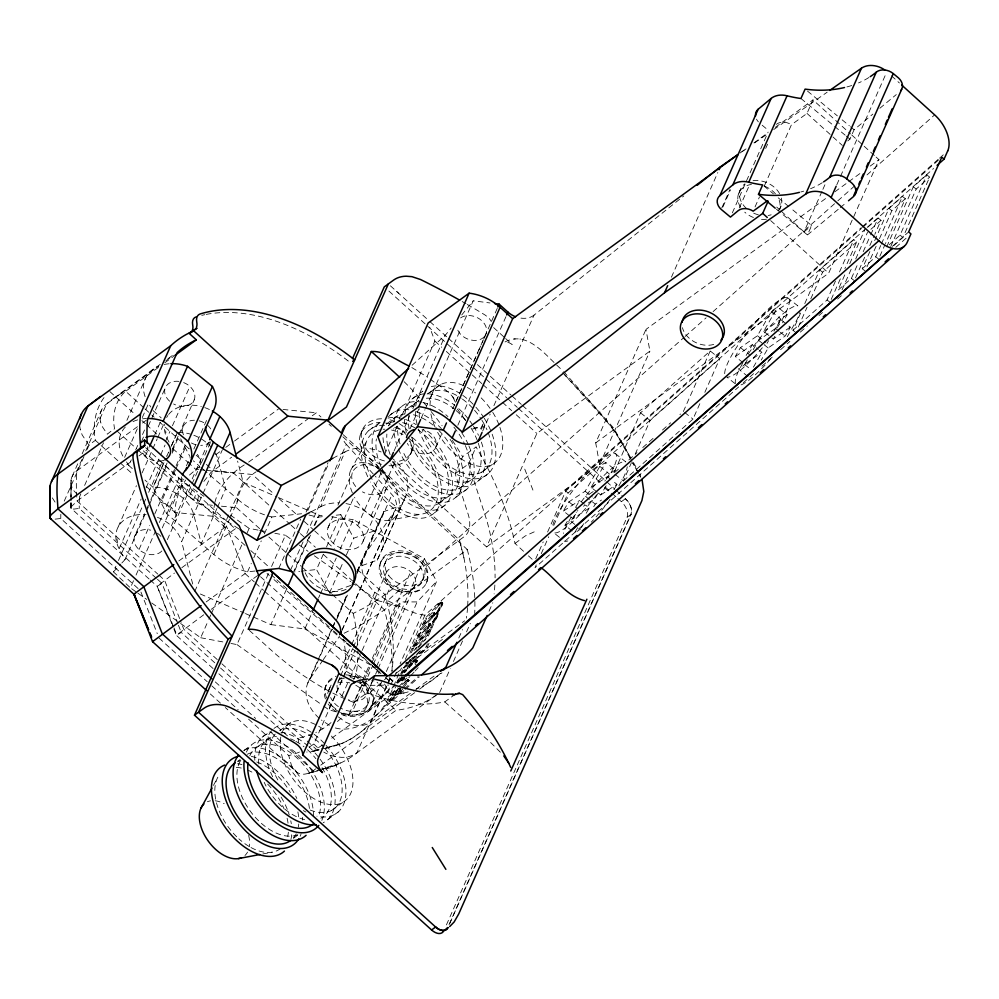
<?xml version="1.0" encoding="UTF-8"?>
<svg xmlns="http://www.w3.org/2000/svg" width="999" height="999" viewBox="0 0 999 999"><rect width="100%" height="100%" fill="white"/><g stroke="black" fill="none" stroke-linecap="round" stroke-linejoin="round"><path stroke-width="0.75" stroke-dasharray="5 3.75" d="M149.076 578.983L70.966 508.204L70.979 498.876M70.979 497.327L70.991 483.341M156.294 578.234L79.258 508.441L73.689 509.115L70.966 508.204L70.991 502.21M71.004 500.724L71.091 479.77L71.004 496.453M70.966 508.204L70.979 502.522M245.067 545.404L212.912 516.271L175.012 512.475C175.1 500.911 179.246 489.585 185.664 480.069M212.412 505.294L197.34 503.783L198.851 493.144M212.912 516.271L214.585 503.671M259.64 528.633L236.538 507.704C236.85 493.593 244.068 479.383 256.144 471.778M401.998 680.806L400.986 679.707L402.634 676.673L403.596 677.434L401.998 680.806L405.419 677.934M177.872 623.788L162.038 583.441L157.118 586.276L174.463 573.076M400.099 692.132L399.051 691.258L399.912 689.173L400.874 689.934L400 692.157L402.909 688.848M437.225 613.661L441.695 606.393L442.657 602.897L439.56 604.732L426.423 618.806L423.376 625.699L422.415 624.937L425.462 618.044L437.699 604.894C446.565 596.915 436.176 611.488 437.225 613.661C439.523 614.385 434.503 623.214 432.567 621.965C433.666 619.48 438.811 614.298 436.263 612.899M422.415 624.937L434.378 612.599L431.893 616.795L420.654 628.895L417.507 636.001L418.469 636.775L430.769 624.063L428.396 628.071L416.745 640.646L413.723 647.477L412.762 646.715L415.784 639.884L427.435 627.31L429.807 623.301L430.769 624.063M418.469 636.775L421.615 629.657L434.59 615.197L435.377 613.486L434.415 612.724M417.457 661.113L415.559 659.939L414.011 660.863L403.808 671.765L404.77 672.527L414.011 662.424L416.521 660.701L417.457 661.113L415.559 659.939M341.646 714.51A25.1 18.981 23.9 0 0 344.293 715.459C357.617 720.504 380.869 707.966 370.429 692.257A25.1 18.981 23.9 0 0 358.354 680.519M427.06 581.243L428.121 573.801L426.198 566.396A25.1 18.981 23.9 0 0 385.04 555.656A25.1 18.981 23.9 0 0 400.062 589.597C409.565 593.618 423.476 592.582 427.06 581.243L426.111 583.491M403.821 687.649L409.041 680.381L402.922 685.127M416.009 664.697L415.047 663.935L416.096 659.839M214.872 502.422C219.206 485.102 232.205 471.765 247.352 463.049M72.153 476.411L79.033 460.864M82.168 453.796L101.598 409.965M81.968 459.415L76.935 470.779A25.025 17.857 13.5 0 0 71.841 486.963L73.601 490.484L79.583 496.778A185.152 111.089 53.9 0 0 79.258 508.441M85.752 450.886L106.531 404.008L158.229 366.346M64.223 501.148L84.041 456.418M87.138 449.425L88.998 445.229A187.038 112.213 53.9 0 1 95.405 440.347C92.308 424.962 95.442 407.929 105.507 395.629M79.583 496.778L80.844 493.931M84.628 485.402L103.534 442.732M126.91 420.342L146.229 376.748M137.3 428.821L124.213 458.354A37.662 28.459 23.9 0 1 126.024 426.336M142.283 417.57L148.514 403.509L150.824 407.055M132.28 468.593L128.809 465.472L131.306 459.84M135.664 450L138.786 442.957M142.52 434.528L145.017 428.896M141.458 441.57L144.58 434.528M148.314 426.098L165.147 388.124M145.33 456.068L149.063 447.627M154.683 434.965L160.29 422.302M118.207 526.848L136.451 485.676M142.12 472.889L152.185 450.174M152.81 448.751L157.218 438.811M157.842 437.4L163.511 424.612M165.572 441.246L169.942 431.393M172.44 425.774L189.885 386.388M121.841 562.986L124.987 559.652L119.118 548.701L141.146 499.001M146.179 487.637L160.015 456.406M160.652 454.982L165.047 445.042M133.516 580.744L130.37 587.837L113.436 571.865L115.946 566.183M118.469 560.501L143.007 505.132M143.631 503.708L146.154 498.026M148.664 492.345L161.875 462.537L163.986 460.314M254.995 571.028L247.565 571.84A62.762 47.44 23.9 0 1 213.873 554.495L166.883 513.811L153.022 487.3L164.248 461.975L153.047 487.35L144.967 480.057M171.104 446.503L176.086 435.252M171.753 445.167L177.36 432.505M172.552 448.713L178.172 436.051M178.796 434.64L194.368 399.488M161.826 550.998A15.697 11.863 23.9 0 1 142.982 552.31A15.697 11.863 23.9 0 1 134.528 536.451L144.593 513.736M147.103 508.054L148.364 505.207M150.886 499.537L167.245 462.612M172.278 451.261L178.571 437.062M181.081 431.381L182.967 427.122M124.987 559.652L145.754 512.799M146.378 511.388L148.901 505.706M149.525 504.283L167.145 464.523M172.178 453.171L173.439 450.324L171.965 447.589M139.011 549.537L149.713 525.399M154.745 514.048L175.499 467.182M176.136 465.771L187.462 440.209M175.349 470.242L161.014 502.584L162.787 502.934A15.697 11.863 23.9 0 1 175.824 520.579L175.487 521.266M175.974 468.831L185.327 447.739L187.1 448.076A15.697 11.863 23.9 0 1 189.435 448.826M136.039 575.062L155.544 531.043M159.316 522.527L178.821 478.509L161.875 462.537M186.376 465.934L190.11 457.492M193.856 449.063L206.318 420.929A25.1 18.981 23.9 0 1 207.705 418.106M166.883 513.811L182.467 478.658M162.275 527.909L183.804 479.358M171.416 525.824L189.71 484.527M192.208 478.896L209.003 441.009M167.37 539.635L191.396 485.414M192.02 484.003L199.8 466.421L193.344 460.826M210.389 442.569L200.125 465.721A15.697 11.863 23.9 0 0 197.278 454.308M238.773 528.821L189.136 496.89L193.506 487.037M193.381 500.099L197.115 491.658M192.72 584.015L181.618 541.77L202.41 494.842M203.034 493.431L222.215 450.149M216.92 508.491L201.336 543.643L193.694 514.535A34.515 26.086 23.9 0 0 153.634 487.25L153.022 487.3M217.545 507.08L225.649 488.798L217.994 459.677A34.515 26.086 23.9 0 0 215.235 452.934M194.705 591.558L243.144 482.217L237.6 461.101M213.873 554.495L229.458 519.343M230.082 517.932L238.174 499.65L205.669 471.503M180.594 623.476L200.687 637.737L208.242 620.691M208.866 619.268L210.752 615.009M211.388 613.598L242.844 542.607M247.252 532.667L249.138 528.396L258.204 530.119M247.565 571.84L251.298 563.399M253.796 557.779L261.276 540.896M264.385 533.866L271.865 516.982L301.611 513.748M230.931 643.443L236.975 644.592L269.068 572.177M271.578 566.495L285.427 535.264L291.708 539.722M278.783 568.443L300.599 519.218M306.094 512.112L328.034 462.612M307.879 510.427L328.559 463.761M290.522 570.192L303.059 541.908M306.818 533.429L346.303 444.33A18.831 14.236 23.9 0 1 342.669 438.486M311.213 511.738L320.716 506.73L345.017 451.885A39.535 29.883 23.9 0 1 381.131 451.973M309.091 536.875L293.519 572.04L299.65 571.378M314.086 525.624L317.819 517.195L323.963 516.52M245.454 613.586L270.841 624.612L287.2 587.699M294.742 570.654L310.477 535.164M314.885 525.224L319.28 515.284L323.913 515.871M360.452 434.34L362.113 430.581M327.997 527.684L332.979 516.433M337.974 505.182L352.31 472.827M350.811 585.414L329.495 593.019L316.533 569.53L323.389 554.07M326.498 547.027L340.834 514.685L333.167 515.521M333.379 543.394L353.946 496.978M270.841 624.612L304.807 628.97L312.362 611.937M318.656 597.739L319.905 594.904M320.542 593.481L336.263 557.979M340.047 549.462L353.259 519.642L424.35 558.591L436.625 581.368L400.137 663.723M384.578 454.52L397.14 426.148M401.548 416.221L434.852 341.059L429.695 327.173M357.679 525.611L381.368 472.165M329.495 593.019L343.206 562.075M346.328 555.044L353.796 538.161L375.124 530.556L383.791 511.625L401.598 505.269L405.881 495.929A39.535 29.883 23.9 0 0 391.021 457.492M394.043 451.048L409.702 415.696M412.837 408.628L445.429 335.09L451.173 327.997M371.054 515.834L395.354 460.976M410.089 428.708L418.881 408.853M363.074 541.321L387.375 486.463M421.216 418.169L424.975 409.69M425.599 408.266L473.226 300.799L489.997 302.959M357.043 571.341L375.124 530.556M307.804 683.016L317.832 660.389M318.456 658.978L334.752 622.202M337.262 616.545L347.29 593.918M357.317 571.291L383.791 511.625M319.056 718.156A40.909 30.919 23.9 0 1 310.277 678.433L332.217 628.945M332.842 627.534L334.715 623.289M337.225 617.632L347.252 595.004M357.28 572.377L366.059 552.572L394.543 511.426A18.831 14.236 23.9 0 0 391.995 494.642L375.387 476.348M336.226 620.504L347.502 595.054M356.905 573.838L391.995 494.642M410.689 453.958L412.362 450.199M341.908 630.219L394.543 511.426M342.133 630.169L395.392 509.977M357.005 571.89L359.49 566.483L377.285 560.127L401.598 505.269M377.285 560.127L405.881 495.929M325.1 687.662L325.924 685.789M380.032 563.686L380.869 561.8M497.252 308.379L455.269 403.134L477.972 352.073M435.864 447.09L442.782 431.493M478.596 350.649L483.004 340.721M483.628 339.31L485.514 335.052M328.359 691.133L330.02 687.387M384.128 565.272L385.789 561.525M340.359 670.067L351.011 646.028M351.648 644.617L374.825 592.295A40.909 30.919 23.9 0 1 366.059 552.572M340.035 677.16L337.512 682.841A15.697 11.863 23.9 0 0 343.881 697.427M340.659 675.736L352.622 648.763M353.246 647.34L385.964 573.513M335.789 711.763L328.721 709.69L342.557 678.446M343.194 677.035L355.144 650.049M355.769 648.638L377.16 600.362L352.035 582.517M309.265 747.052A187.038 112.213 53.9 0 0 313.798 743.993L342.969 678.171M343.581 676.773L346.066 671.166A187.038 112.213 53.9 0 0 343.619 638.998M387.175 584.627L387.999 582.754M457.842 425.262L506.093 316.371M342.008 695.928L349.55 678.895M350.187 677.472L361.513 651.91M362.137 650.499L390.447 586.6M353.683 679.545L356.168 673.913A180.132 108.079 53.9 0 0 357.879 651.111M362.887 679.695L369.805 664.073M372.315 658.391L410.701 571.778M332.817 693.081A229.133 137.475 53.9 0 0 353.771 702.459L361.276 685.501L367.37 681.068M332.417 594.567L353.209 613.411L364.098 607.954L381.343 597.215L465.122 535.963C470.791 530.831 470.429 521.965 468.469 515.197L455.144 473.701L462.649 456.743L476.048 446.978A229.133 137.475 53.9 0 1 515.009 543.419L523.988 551.71M341.458 713.411L348.526 715.484L363.624 681.405M364.26 679.994L371.178 664.372M371.803 662.949L396.978 606.156L400.986 601.91L417.17 601.922L436.625 581.368M348.526 715.484L352.547 711.251L372.677 665.809M373.301 664.385L400.986 601.91M364.697 684.964L365.534 683.079M376.536 666.495L424.35 558.591M482.642 431.093L490.159 414.123M493.918 405.631L534.028 315.135L683.791 195.941M353.771 702.459L367.157 692.707L372.789 679.982M455.144 473.701L468.531 463.948L476.048 446.978M366.745 694.205L373.027 680.007M375.549 674.325L377.435 670.067M378.072 668.643L415.184 584.877M366.908 706.193L368.581 702.434M422.689 580.332L424.35 576.573M352.547 711.251L368.731 711.251L383.204 678.596M386.351 671.49L417.17 601.922M390.022 678.046L356.855 752.896A219.668 131.793 53.9 0 1 323.027 768.955M325.162 748.239A205.232 123.139 53.9 0 0 371.016 722.002L390.372 678.333M368.731 711.251L388.186 690.709L396.366 672.24M335.302 727.959C346.416 731.056 358.204 727.547 367.757 721.64C387.874 710.789 392.07 686.8 401.523 667.956M405.319 659.402L424.912 615.172L861.363 227.585M388.736 700.923L399.825 687.999L400.786 688.761L389.697 701.698L388.736 700.923L399.837 689.123M398.726 688.586L392.57 695.204L391.62 694.442L395.991 686.338M400.599 674.15L403.646 667.282L412.874 657.367M409.89 653.184L412.088 648.226L430.282 628.671L431.243 629.432L428.321 636.013L417.907 647.277M392.57 695.204L395.454 688.711L394.493 687.949M401.561 674.912L404.607 668.044L421.004 650.424M411.401 652.709L413.049 648.988L431.243 629.432M413.898 650.636L427.36 635.252L430.282 628.671M412.762 646.715L430.956 627.16L433.753 620.841L432.567 621.965M413.723 647.477L431.905 627.921L434.702 621.603L433.466 620.541M401.635 673.051L426.223 646.603L427.435 643.856M403.608 672.714L427.185 647.364L429.008 643.244M392.595 461.788L486.588 546.928L536.863 433.466L649.912 351.124L645.978 329.408L827.347 197.29M458.803 638.024L462.549 629.57M439.647 692.582L450.287 668.581M453.421 661.513L462.812 640.334M466.558 631.855L470.317 623.388M489.06 611.213L492.807 602.759M535.726 558.816L543.219 541.883M547.602 532.005L565.721 491.096L861.463 228.471M536.251 564.947L534.989 567.769L738.673 386.9M541.246 553.671L548.751 536.738M553.746 525.449L568.131 493.007L866.071 228.409M486.588 546.928L599.625 464.585L595.704 442.869L645.978 329.408M671.44 277.185L717.819 172.527M599.625 464.585L649.912 351.124M721.79 207.954L729.957 189.535M722.914 206.968L730.456 189.972M704.832 392.37L719.792 358.604L710.202 350.974L640.546 412.824L613.736 473.314L618.381 469.193M738.511 193.843L740.172 190.085M732.342 212.849L768.119 132.105M739.335 207.917L749.375 185.252M765.696 148.426L767.582 144.168M614.934 474.275L623.339 480.956L631.443 462.662M635.177 454.22L650.137 420.467L719.792 358.604M755.044 206.918L759.44 196.99M764.46 185.664L791.445 124.75L807.005 113.424L812.986 99.9L850.536 133.916M446.416 924.899L627.022 517.332L631.081 514.373A12.562 7.53 53.9 0 0 625.436 498.713L621.803 495.442M449.051 924.649L630.931 514.223C632.854 508.503 629.333 502.447 625.274 498.576M449.837 923.363L631.081 514.373M710.202 350.974L683.391 411.463L679.907 414.56M781.068 206.056L779.407 209.815A21.966 16.608 23.9 0 0 778.745 199.063M623.339 480.956L692.994 419.093L700.474 402.21M781.243 211.201L804.045 231.855L822.252 190.772M822.889 189.36L825.399 183.691M776.41 209.166L807.467 234.927L811.638 225.537L790.134 207.705M847.764 140.934L849.924 139.123L854.095 129.733L872.839 114.111M836.775 184.803L839.909 177.735M840.534 176.323L886.275 73.089M795.853 332.555L792.969 330.257L801.048 312.025M804.782 303.609L819.704 269.93L853.82 239.623L856.705 241.92L844.892 268.581M798.338 326.935L807.042 307.292M810.763 298.876L822.589 272.215L856.705 241.92M595.704 442.869L828.695 273.139L878.983 159.678L875.561 156.581M792.969 330.257L827.085 299.962L835.788 280.319M839.522 271.903L853.82 239.623M831.205 299.438L841.158 276.998M844.767 274.9L837.924 290.334L851.41 278.359L858.253 262.924M849.737 263.674L864.659 229.995M842.057 289.822L851.997 267.37M855.731 258.953L867.544 232.292M863.223 251.698L870.067 236.263M870.691 234.865L878.146 218.032L881.031 220.317L874.812 234.353M855.531 277.847L865.484 255.394M869.829 245.567L874.187 235.752M865.134 271.016L862.249 268.731L870.953 249.088M874.687 240.672L888.985 208.404L902.472 196.428L905.356 198.714L885.451 243.619M866.995 266.808L876.947 244.368M879.432 238.749L891.87 210.689L905.356 198.714M862.249 268.731L875.736 256.755L880.706 245.529M881.33 244.131L902.472 196.428M879.857 256.243L884.827 245.017M926.797 174.825L913.311 186.801L886.575 247.128L900.062 235.152L926.797 174.825L929.669 177.11L902.934 237.45L892.831 246.428M890.696 246.616L916.195 189.086L929.669 177.11M372.053 705.506L396.441 684.34M396.428 682.841L400.736 675.811M742.657 363.124L738.124 371.84A50.212 10.702 -51.5 0 0 735.414 383.366M401.698 676.573L397.852 682.654L396.89 681.892M571.116 517.132L566.233 526.136A50.212 10.702 -51.5 0 0 563.374 533.404M618.893 485.876L623.776 476.873A50.212 10.702 -51.5 0 0 627.247 466.758M350.724 470.242L366.97 440.509M213.436 785.401L217.12 778.646M401.948 688.086L408.079 679.62L401.96 684.365M746.141 355.482L752.309 344.692L758.316 349.463M759.515 350.412L761.912 352.322L744.942 364.198L735.351 356.568A40.797 8.691 -51.5 0 1 740.471 347.615L757.442 335.739L771.328 311.463A40.797 8.691 -51.5 0 1 777.584 307.093L787.187 314.722L782.554 322.814M748.026 376.598L738.423 368.968A40.797 8.691 -51.5 0 0 744.68 364.585L747.764 359.19M753.171 349.75L758.578 340.309L775.536 328.446A40.797 8.691 -51.5 0 0 780.669 319.493L790.259 327.123A40.797 8.691 -51.5 0 1 785.139 336.076L768.169 347.952L761.226 360.09M790.259 327.123L773.301 338.998L763.698 331.368L777.584 307.093M753.421 367.157L761.912 352.322M767.032 343.369L768.581 340.671M773.988 331.243L780.931 319.106A40.797 8.691 -51.5 0 1 787.187 314.722M773.301 338.998L774.837 336.301M572.152 530.981L564.959 525.249L568.831 518.718M575.811 506.943L579.682 500.412L584.49 504.22M569.442 515.809L563.448 511.038A40.797 8.691 -51.5 0 1 568.881 501.873L585.127 491.246L599.85 466.408A40.797 8.691 -51.5 0 1 605.844 462.487L615.446 470.117L613.898 472.727M564.959 525.249A40.797 8.691 -51.5 0 0 570.941 521.328L576.373 512.175M597.115 492.095L591.108 487.325L605.844 462.487M577.659 527.659L574.55 532.879A40.797 8.691 -51.5 0 0 580.544 528.958L578.146 527.06M586.188 513.274L589.285 508.041L585.689 505.182M597.827 493.643L594.717 498.876L583.478 506.231M606.356 479.27L609.452 474.038A40.797 8.691 -51.5 0 1 615.446 470.117M581.318 527.659L583.641 523.738M593.731 506.743L595.279 504.12L601.523 500.037M598.314 493.056L600.711 494.955L606.143 485.801M398.938 688.161L396.528 690.746L328.833 740.321M787.262 336.75L797.09 319.48A50.212 10.702 -51.5 0 0 799.537 312.587M70.954 507.067L77.073 500.986L131.294 461.488M203.846 481.431L210.864 472.515L231.643 457.205M310.277 678.433L322.365 660.976M323.226 659.74L338.773 637.287A18.831 14.236 23.9 0 0 339.623 635.826M403.596 677.434L404.096 676.735M461.725 314.985L473.226 300.799M399.038 691.395L400.124 690.471L401.086 691.246M401.036 680.044L404.458 677.172M418.369 647.302L425.387 639.71M406.668 663.024C409.403 664.485 413.049 656.555 415.222 655.844M416.258 654.732L420.392 650.262M423.376 625.699L435.339 613.361M417.507 636.001L429.707 623.276M391.62 694.442L397.764 687.824M398.788 686.725L406.98 677.909M402.822 684.178L409.99 676.473M411.014 675.361L414.098 672.065M415.122 670.966L418.194 667.657M389.697 701.698L400.874 689.934M113.436 571.865L120.792 564.098M189.485 475.049L199.425 466.57M433.529 622.727L434.702 621.603M412.112 365.247L445.429 335.09M374.825 592.295L387.537 600.724L400.062 589.597M426.198 566.396L683.915 337.525M685.089 336.488L706.081 317.844M713.074 311.626L836.687 201.848M837.849 200.824L856.505 184.253M867.007 174.925L934.639 114.86M862.524 226.548L938.373 159.191M939.547 158.154L944.217 154.008M862.624 227.435L938.311 160.227M867.232 227.372L933.578 168.469M868.031 227.01L878.146 218.032M870.916 229.295L881.031 220.317M628.833 459.915L636.962 452.697M642.757 447.54L653.209 438.261M662.499 430.02L670.616 422.802M337.462 721.528L344.293 715.459M370.429 692.257L383.254 680.868M384.415 679.832L386.75 677.759M892.369 246.366L908.665 231.893M743.331 382.767L756.131 371.391M761.95 366.221L773.588 355.894M780.569 349.687L789.884 341.421M800.349 332.118L807.342 325.911M818.98 315.584L822.464 312.475M837.599 299.038L842.257 294.905M895.791 247.365L906.268 238.062M384.453 706.468L403.134 689.897M404.295 688.86L418.306 676.423M373.863 717.245L404.158 690.346M405.332 689.31L419.318 676.897M397.614 683.316L404.657 677.122M372.54 704.258L392.482 686.775M397.177 682.654L404.22 676.473M879.869 108.254L896.278 94.593M804.045 231.855L811.638 225.537M807.467 234.927L839.123 208.579M840.284 207.592L846.153 202.71M181.855 567.669L237.25 527.36M322.627 744.867L313.037 751.36L306.681 752.047M113.699 398.239L160.364 364.248M167.932 358.728L172.977 355.057M165.797 360.839L173.364 355.319M158.466 367.395L125.687 391.283A210.252 126.149 53.9 0 0 106.531 404.008A25.025 19.63 35.3 0 0 100.599 422.028M164.773 362.799L173.601 356.368M137.462 426.685L76.935 470.779A210.252 126.149 53.9 0 0 77.073 500.986L157.805 574.1M142.507 423.014L146.291 420.254M138.861 455.969L147.69 449.538A210.252 126.149 53.9 0 1 147.303 444.53M215.734 454.682L220.754 451.036M225.774 447.377L233.291 441.895M234.553 440.984L278.459 409.003M248.601 462.125L316.346 412.787L320.954 416.958M178.846 560.938L226.511 526.211L141.87 449.538M740.109 152.997L746.39 148.414M753.933 142.919L767.756 132.855M775.299 127.36L812.986 99.9M368.681 430.619L379.508 422.739M390.334 414.86L401.148 406.968M411.975 399.088L422.802 391.208A52.722 31.631 53.9 0 0 415.721 406.094M397.19 416.133L386.363 424.013A47.702 28.621 53.9 0 1 393.856 421.903M408.017 408.254L418.831 400.362A47.702 28.621 53.9 0 0 410.477 409.765M429.657 392.482L440.484 384.603M206.206 601.91L245.092 573.588L226.511 526.211M203.734 614.785L176.336 635.277L213.137 668.593M211.201 609.34L258.491 574.887L370.192 676.073M834.902 191.783L847.489 182.617M848.75 181.693L862.599 171.603M870.166 166.096L878.983 159.678M438.249 503.796L449.075 495.904M459.902 488.024L470.716 480.144M481.543 472.252L492.37 464.373M434.29 512.949L445.117 505.069A52.722 31.631 53.9 0 0 422.964 429.495A15.534 11.738 23.9 0 1 436.363 443.394A15.534 11.738 23.9 0 1 424.488 453.896A15.534 11.738 23.9 0 1 407.405 443.394M455.931 497.177L466.758 489.298M477.584 481.418L488.399 473.526M379.72 470.192L467.282 549.525L379.695 613.211L362.712 623.875L344.093 633.254M515.009 543.419L524.7 536.351A10.265 7.792 25.2 0 1 525.824 535.689L534.977 531.505M244.093 750.361L251.311 745.104M262.138 737.225L269.355 731.967M237.725 761.275L240.135 759.515M258.167 746.378L268.993 738.498M290.634 722.727L279.82 730.619A47.702 28.621 53.9 0 1 312.575 737.212M627.022 517.332A12.562 7.53 53.9 0 0 621.378 501.673L625.436 498.713M405.706 663.761L464.66 620.816M395.979 673.289L444.518 637.936M371.016 722.002L414.585 690.272M415.834 689.36L436.988 673.95M414.722 692.682L352.485 738.024L342.445 743.343L326.273 747.751M419.63 689.11L441.983 672.814M315.746 768.805C310.639 773.064 303.097 776.51 296.915 772.364L225.324 707.542M320.766 765.159L396.029 710.326A219.668 131.793 53.9 0 0 438.436 693.543L356.855 752.896A32.368 25.474 37 0 1 341.346 757.342L335.402 756.668M367.157 692.707A229.133 137.475 53.9 0 0 444.78 701.897L454.47 694.829M331.705 810.389L342.532 802.509M327.734 819.542L338.561 811.663M741.945 151.761L747.027 148.202M754.657 142.869L767.369 133.991M773.738 129.545L827.147 92.208M763.698 331.368L780.669 319.493M735.351 356.568L752.309 344.692M591.108 487.325L607.355 476.698L610.951 479.557M563.448 511.038L579.682 500.412M593.181 491.583L585.676 496.491L595.279 504.12M600.711 494.955L616.957 484.328L612.15 480.519M570.641 516.758L573.039 518.668L589.285 508.041M214.76 662.787L181.256 632.442L176.336 635.277L172.377 625.149M359.565 683.328L360.527 682.804L356.893 681.905M332.804 458.316L345.017 451.885M505.032 341.933C528.521 329.495 547.415 358.004 562.674 370.467M317.582 770.978L308.803 773.176L317.62 770.329M319.081 769.854L341.096 762.761L330.756 767.694L323.439 769.517M308.803 773.176L320.567 769.754M322.04 769.33L332.33 766.333M318.981 749.899L313.037 751.36L319.018 749.712M326.498 747.664L341.458 743.556M313.037 751.36L320.392 749.35M477.397 427.809L471.54 429.245A12.225 9.778 63.4 0 1 477.397 427.772M324.937 748.451L329.395 747.364M388.224 520.479L421.89 514.073M262.874 853.945L272.053 852.209M138.087 588.536L60.764 518.493L53.496 519.33M408.204 691.895A205.232 123.139 53.9 0 1 404.071 692.969L390.921 694.854L377.048 682.292M390.921 694.854L404.071 692.969M301.186 571.203L316.533 569.53M361.276 685.501L388.648 685.077M514.01 338.923L515.284 338.961M519.805 339.048L520.591 339.073M424.912 615.172C411.476 613.761 399.737 606.006 387.537 600.724M283.004 409.453L316.346 412.787M198.689 469.617L195.667 469.305L189.947 464.123M200.212 469.767L204.758 470.217M206.269 470.367L233.554 473.101L269.268 505.457M221.453 506.193L236.538 507.704M331.643 516.87L353.259 519.642M259.715 530.407L267.282 531.83M274.837 533.266L285.427 535.264M200.687 637.737L223.364 642.02M406.905 663.548L405.869 662.724M308.991 515.034L317.819 517.195M377.16 600.362L396.978 606.156M243.144 482.217L276.985 496.915M278.396 497.527L319.28 515.284M200.337 594.005L244.043 612.974M363.436 678.159L356.168 673.913M304.807 628.97L375.899 667.919M329.358 725.262L321.416 720.067M411.838 367.545L427.659 377.272M346.066 671.166L351.286 674.362M430.194 379.033C438.823 386.313 451.361 391.108 455.719 402.272M299.25 545.067L308.042 551.311M314.335 555.769L350.774 581.63M178.821 478.509L203.933 496.328M230.307 515.034L249.138 528.396M236.975 644.592L322.44 705.232M323.688 706.118L328.721 709.69M131.631 588.736L136.651 592.295M137.912 593.181L146.703 599.425M151.723 602.984L179.345 622.589M913.311 186.801L916.195 189.086M888.985 208.404L891.87 210.689M900.062 235.152L902.934 237.45M875.736 256.755L878.62 259.053M851.41 278.359L854.295 280.644M819.704 269.93L822.589 272.215M827.085 299.962L829.969 302.247M787.312 297.502L797.876 305.894A50.212 10.702 -51.5 0 0 748.726 353.309M771.328 311.463L780.931 319.106M775.536 328.446L779.145 331.306M780.344 332.255L785.139 336.076M757.442 335.739L765.833 342.42M758.578 340.309L763.373 344.131M764.572 345.08L768.169 347.952M740.471 347.615L750.074 355.244M744.68 364.585L750.674 369.355M734.989 383.566L726.785 377.035A50.212 10.702 -51.5 0 0 764.884 344.593M684.59 412.412L692.994 419.093M640.546 412.824L650.137 420.467M615.247 453.521L625.811 461.925A50.212 10.702 -51.5 0 0 579.907 503.708M599.85 466.408L609.452 474.038M604.32 487.774L611.525 493.494M585.127 491.246L592.32 496.965M565.721 491.096L568.131 493.007M568.881 501.873L577.285 508.553M570.941 521.328L576.947 526.098M559.502 537.35L553.633 532.679A50.212 10.702 -51.5 0 0 597.827 493.231M441.521 602.06L442.769 603.071M441.271 602.072L442.807 603.321M440.959 602.185L442.782 603.658M440.584 602.372L441.546 603.134M441.595 603.671L442.557 604.432M440.159 602.647L441.121 603.408M439.685 603.009L440.646 603.771M441.233 604.595L442.195 605.357M439.173 603.433L440.134 604.195M438.886 603.696L439.847 604.457M438.598 603.97L439.56 604.732M440.734 605.631L441.695 606.393M438.299 604.258L439.26 605.032M437.999 604.57L438.961 605.332M437.699 604.894L438.661 605.656M440.109 606.768L441.071 607.542M439.373 607.991L440.334 608.753M438.811 608.903L439.772 609.665M438.224 609.827L439.185 610.589M437.612 610.751L438.561 611.525M436.975 611.7L437.937 612.462M436.813 612.724L438.111 613.598M437.275 613.224L438.236 613.985M436.263 612.737L437.225 613.511M437.162 613.861L438.124 614.622M434.09 612.674L435.352 613.661M436.838 614.722L437.799 615.484M433.891 612.787L435.289 613.898M433.666 612.949L435.164 614.16M434.053 613.711L435.015 614.472M436.501 615.459L437.462 616.221M433.229 613.336L434.19 614.098M432.929 613.623L433.891 614.397M433.628 614.435L434.59 615.197M436.101 616.246L437.062 617.007M435.651 617.07L436.6 617.832M433.116 615.222L434.078 615.983M435.139 617.931L436.101 618.693M432.53 616.008L433.479 616.783M431.893 616.795L432.854 617.557M434.577 618.831L435.539 619.592M434.215 619.392L435.177 620.154M431.243 617.519L432.205 618.281M433.853 619.967L434.815 620.729M433.079 621.128L434.028 621.89M432.629 621.79L433.666 622.664M425.462 618.044L426.423 618.806M429.57 623.314L430.781 624.225M429.383 623.413L430.731 624.45M429.183 623.563L430.619 624.737M428.946 623.751L429.907 624.512M429.508 624.313L430.457 625.074M428.733 623.95L429.695 624.712M428.509 624.175L430.257 625.449M428.896 625.324L429.857 626.086M430.956 627.16L431.905 627.921M428.446 625.973L429.408 626.735M427.959 626.648L428.921 627.409M427.435 627.31L428.396 628.071M426.898 627.934L427.859 628.696M420.654 628.895L421.615 629.657M427.36 635.252L428.321 636.013M426.223 646.603L427.185 647.364M415.784 639.884L416.745 640.646M416.096 647.514L417.045 648.276M415.272 648.576L416.233 649.338M412.088 648.226L413.049 648.988M416.446 660.002L417.395 660.764M414.86 660.277L415.821 661.051M416.258 661.425L416.945 662.899L415.984 662.137M414.011 660.863L414.972 661.625M411.089 660.327L410.127 659.552L409.315 660.389L410.277 661.151M413.049 661.663L414.011 662.424M411.451 663.186L412.412 663.948M409.965 664.697L410.926 665.459M406.181 662.799L407.305 663.498M408.454 666.308L409.415 667.07M406.943 668.019L407.892 668.781M403.646 667.282L404.607 668.044M405.432 669.792L406.393 670.554M407.929 679.582L409.053 680.494M407.779 679.657L409.003 680.656M407.604 679.782L408.903 680.881M407.804 680.356L408.766 681.118M407.629 680.631L408.591 681.393M403.896 677.797L404.857 678.571M407.43 680.918L408.391 681.68M402.185 677.372L403.146 678.134M403.321 678.396L404.283 679.158M401.773 678.034L403.733 679.695M401.423 678.671L402.385 679.432M402.21 679.445L403.171 680.207M401.211 679.07L402.172 679.832M399.35 677.821L400.299 678.596M401.898 679.72L402.847 680.481M401.061 679.42L402.56 680.681M400.986 679.707L401.948 680.469M400.974 679.919L402.31 680.806M404.308 682.454L405.269 683.229M398.077 679.795L399.038 680.556M397.44 680.868L398.401 681.63M399.962 687.762L400.924 688.523M399.637 688.261L400.599 689.023M399.425 688.511L400.387 689.273M399.862 689.36L400.811 690.122M399.513 689.347L400.474 690.122M399.925 690.721L400.886 691.483M399.687 690.958L400.649 691.733M399.138 690.971L400.399 691.945M399.063 691.133L400.237 692.057M389.523 699.15L390.484 699.924M807.492 91.084L837.362 115.859M842.145 119.83L849.312 125.774M850.511 126.761L854.095 129.733M800.948 98.501L845.154 135.165M846.34 136.151L849.924 139.123M762.15 125.212L768.755 130.682M763.848 185.901L773.401 193.831M778.184 197.79L788.935 206.706M200.974 467.432L204.495 470.479M338.399 716.932L345.329 722.015L349.812 723.975A25.062 19.518 31.9 0 0 371.029 722.015M267.033 573.463L269.355 575.511M274.013 579.607L380.969 673.676M385.614 677.772L390.272 681.867L385.676 677.584M444.78 701.897L491.308 743.181L500.736 752.597M271.066 574.625L275.699 578.783M276.86 579.82L289.585 591.258M290.746 592.307L303.484 603.746M304.645 604.782L317.37 616.221M318.531 617.257L324.325 622.464M325.474 623.501L332.417 629.745M333.579 630.781L338.211 634.939M342.844 639.098L346.316 642.22M347.477 643.256L352.098 647.427M356.73 651.585L365.996 659.902M370.629 664.06L379.882 672.377M891.458 75.787L899.412 82.979M153.122 410.614L161.201 417.907M188.249 448.027L159.852 422.34M196.191 455.207L201.86 460.327M206.406 464.423L213.212 470.579L252.41 474.5L274.325 494.343M851.672 134.94L863.049 145.242M864.185 146.279L874.425 155.557M807.005 113.424L842.344 145.442M776.685 207.068L780.107 210.165M770.679 220.579L828.695 273.139M390.397 285.801L428.858 320.642M429.97 321.653L447.34 337.387M448.476 338.411L472.764 360.414M477.385 364.61L510.939 394.992M512.05 396.004L521.291 404.383M522.44 405.419L614.872 489.16M616.033 490.197L620.804 494.53M388.911 291.071L472.177 366.508M473.339 367.557L484.902 378.034M486.051 379.083L506.88 397.952M508.029 399.001L517.282 407.38M518.444 408.429L600.549 482.817M605.182 487L610.963 492.245M612.125 493.294L616.745 497.477M617.906 498.526L621.378 501.673M434.852 341.059L441.733 347.29M446.316 351.436L481.843 383.628M482.992 384.665L501.336 401.273M502.485 402.322L511.65 410.626M516.233 414.772L536.863 433.466M343.206 434.702L459.515 540.059L463.936 557.879A205.232 123.139 53.9 0 1 467.644 606.181M329.021 424.263L331.318 426.348M342.844 436.788L378.559 469.155M278.933 498.526L297.377 515.234M304.295 521.503L313.524 529.857M314.673 530.906L334.278 548.663M357.342 569.555L385.015 594.617A205.232 123.139 53.9 0 1 391.933 671.066M273.876 509.627L290.01 524.238M291.159 525.287L299.225 532.592M300.374 533.641L306.144 538.861M307.292 539.897L315.359 547.202M323.426 554.52L354.533 582.704M355.681 583.741L384.49 609.84A219.668 131.793 53.9 0 1 391.908 673.813M109.878 391.596L135.04 414.385M141.908 420.604L145.33 423.713M146.478 424.75L156.768 434.078M172.79 448.588L188.799 463.086M260.789 529.682L264.26 532.817M268.881 537.012L286.214 552.709M287.362 553.758L301.223 566.308M302.385 567.357L331.268 593.531M145.617 447.664L235.227 528.833M250.811 550.599L269.181 567.245M116.858 430.881L136.401 448.588M137.55 449.625L197.34 503.783M389.148 677.684L393.743 681.855M245.092 573.588L254.308 581.93M255.457 582.979L263.524 590.284M264.673 591.333L360.314 677.971M364.922 682.142L396.029 710.326M95.405 440.347L100.012 444.53M101.174 445.579L133.479 474.85M146.166 486.351L175.012 512.475M249.338 630.357L269.718 648.826A229.133 137.475 53.9 0 0 331.493 692.407M157.442 579.27L162.038 583.441M150.225 580.032L157.118 586.276M217.258 659.577L183.816 629.283L180.432 620.641M221.865 663.761L306.044 740.009M307.192 741.058L316.421 749.412A205.232 123.139 53.9 0 0 323.738 748.488M220.542 668.019L297.939 738.149L298.689 742.245M218.881 673.801L287.887 736.263M215.297 681.917L255.619 718.443M270.604 732.017L313.236 770.641A219.668 131.793 53.9 0 0 316.084 770.254M158.966 637.999L207.205 681.693M211.8 685.851L238.212 709.789M248.551 719.143L288.736 755.569L291.546 765.684L296.915 772.364M210.302 693.955L220.704 703.358M143.906 407.854L125.687 391.283C115.06 400.212 112.05 415.621 114.56 428.796A185.152 111.089 53.9 0 0 107.318 434.203L102.06 426.273L100.612 422.028M145.042 408.878L150.737 414.061M151.873 415.097L154.158 417.17M389.373 678.221L392.819 681.355M158.941 575.137L164.598 580.282L179.857 619.193M493.656 327.61L504.557 337.55M505.644 338.549L512.187 344.518A12.55 7.53 53.9 0 0 504.994 342.207M396.591 291.396L398.813 293.431M528.471 555.856L532.954 560.002M313.798 743.993L318.456 748.438M564.822 374.9C589.747 401.673 616.57 427.609 631.955 461.388M346.303 444.33L374.338 475.199M562.687 372.652L613.96 429.595L631.843 461.401M563.698 371.616L613.748 428.146L632.642 461.163M55.045 502.097L52.198 497.652M88.998 445.229L82.155 434.94L80.27 429.42M126.511 461.913L128.809 465.472M633.403 462.487L638.698 471.74M640.209 474.375L640.684 475.249M340.834 514.685L353.796 538.161M376.623 669.255L379.52 674.625M384.565 684.003L388.186 690.709M169.031 442.107L167.57 439.36A34.515 26.086 23.9 0 1 164.473 424.35M180.669 438.811L189.885 456.468M452.834 396.878L455.094 401.748M524.762 469.143L533.066 490.447M173.401 626.41L157.13 586.101L171.816 623.701M173.988 627.884L176.885 635.052M178.434 625.237L181.256 632.442M140.946 592.057L157.28 633.691M468.531 463.948L486.813 520.454A205.232 123.139 53.9 0 1 495.079 577.822M463.936 557.879L459.515 540.059M117.008 538.786L117.457 542.17M165.647 430.706L165.909 432.842M381.993 470.754A18.831 14.236 23.9 0 1 385.065 490.297A18.831 14.236 23.9 0 1 362.45 491.87M355.731 486.525A18.831 14.236 23.9 0 1 356.356 467.47A18.831 14.236 23.9 0 1 379.732 468.968M163.012 460.601A15.697 11.863 23.9 0 1 141.334 450.649M183.679 382.592A15.697 11.863 23.9 0 1 194.018 400.349A15.697 11.863 23.9 0 1 173.601 403.983M169.63 401.211A15.697 11.863 23.9 0 1 165.497 387.262A15.697 11.863 23.9 0 1 178.971 381.381M320.716 506.73A39.535 29.883 23.9 0 1 339.161 502.859M345.991 503.583A39.535 29.883 23.9 0 1 381.568 550.774M133.004 421.615A37.662 28.459 23.9 0 1 138.674 419.605M142.507 418.856A37.662 28.459 23.9 0 1 146.528 418.519M145.105 396.678A37.662 28.459 23.9 0 1 158.666 366.171M164.236 364.46A37.662 28.459 23.9 0 1 169.493 363.736M189.136 496.89A25.1 18.981 23.9 0 1 182.018 475.786M271.865 516.982A62.762 47.44 23.9 0 1 267.445 515.759M264.523 514.81A62.762 47.44 23.9 0 1 238.174 499.65M177.947 432.392A34.515 26.086 23.9 0 1 190.447 434.115M193.806 435.252A34.515 26.086 23.9 0 1 210.664 446.615M380.207 469.493A32.967 19.78 53.9 0 1 395.454 516.683A32.967 19.78 53.9 0 1 354.52 497.265M352.335 492.732A32.967 19.78 53.9 0 1 353.596 466.034A32.967 19.78 53.9 0 1 377.947 467.857M408.728 438.361A48.264 28.959 53.9 0 1 433.816 506.88A48.264 28.959 53.9 0 1 375.062 484.403A48.264 28.959 53.9 0 1 384.827 429.208M391.558 430.032A48.264 28.959 53.9 0 1 402.997 434.64M488.099 432.492A47.702 28.621 53.9 0 1 470.904 474.413A47.702 28.621 53.9 0 1 422.102 429.483M419.48 417.969A47.702 28.621 53.9 0 1 419.493 408.878M427.135 394.093A47.702 28.621 53.9 0 1 461.226 398.251M462.412 399.076A47.702 28.621 53.9 0 1 473.526 409.103M474.55 410.252A47.702 28.621 53.9 0 1 481.106 418.968M481.943 420.267A47.702 28.621 53.9 0 1 486.963 429.745M499.925 427.372A47.702 28.621 53.9 0 1 483.316 466.558A47.702 28.621 53.9 0 1 435.676 428.459M435.064 427.097A47.702 28.621 53.9 0 1 430.157 408.616M430.045 405.756A47.702 28.621 53.9 0 1 466.121 386.8M467.295 387.437A47.702 28.621 53.9 0 1 475.549 392.944M481.168 397.902A47.702 28.621 53.9 0 1 491.933 411.089M492.769 412.387A47.702 28.621 53.9 0 1 499.438 425.986M412.137 437.375A52.722 31.631 53.9 0 1 435.264 511.975A52.722 31.631 53.9 0 1 370.517 482.042M367.757 476.71A52.722 31.631 53.9 0 1 388.911 425.811M394.742 427.372A52.722 31.631 53.9 0 1 405.232 432.467M445.117 505.069A52.722 31.631 53.9 0 1 379.233 470.167M378.571 468.818A52.722 31.631 53.9 0 1 381.655 421.016M388.012 418.144A52.722 31.631 53.9 0 1 402.634 418.593M405.569 419.493A52.722 31.631 53.9 0 1 416.059 424.575M481.331 442.095A52.722 31.631 53.9 0 1 462.599 486.75A52.722 31.631 53.9 0 1 409.253 441.108M406.356 432.367A52.722 31.631 53.9 0 1 404.558 419.393M404.907 413.986A52.722 31.631 53.9 0 1 424.887 393.793M428.009 393.781A52.722 31.631 53.9 0 1 454.295 404.945M458.766 408.691A52.722 31.631 53.9 0 1 468.044 418.606M469.905 421.029A52.722 31.631 53.9 0 1 472.552 424.812M473.389 426.098A52.722 31.631 53.9 0 1 478.509 435.327M492.157 434.203A52.722 31.631 53.9 0 1 470.566 478.696A52.722 31.631 53.9 0 1 417.582 425.986M417.17 424.475A52.722 31.631 53.9 0 1 415.384 411.513M431.306 386.601A52.722 31.631 53.9 0 1 459.353 393.044M462.812 395.354A52.722 31.631 53.9 0 1 474.9 406.094M475.924 407.23A52.722 31.631 53.9 0 1 483.379 416.92M484.215 418.206A52.722 31.631 53.9 0 1 491.121 431.518M478.271 443.144A47.702 28.621 53.9 0 1 458.978 482.23A47.702 28.621 53.9 0 1 411.276 437.362M409.091 428.858A47.702 28.621 53.9 0 1 408.891 415.259M426.323 398.251A47.702 28.621 53.9 0 1 453.896 408.703M456.168 410.589A47.702 28.621 53.9 0 1 465.721 420.529M471.116 428.159A47.702 28.621 53.9 0 1 477.784 441.758M465.309 445.517A47.702 28.621 53.9 0 1 452.41 490.134A47.702 28.621 53.9 0 1 402.597 450.749M400.012 443.868A47.702 28.621 53.9 0 1 397.677 426.198M399.163 418.956A47.702 28.621 53.9 0 1 413.886 406.331M453.908 427.21A47.702 28.621 53.9 0 1 464.697 444.155M450.049 439.298A52.722 31.631 53.9 0 1 450.124 500.886A52.722 31.631 53.9 0 1 390.734 463.623M385.564 451.161A52.722 31.631 53.9 0 1 382.917 435.164M388.436 416.895A52.722 31.631 53.9 0 1 409.128 409.815M416.396 411.613A52.722 31.631 53.9 0 1 441.396 428.633M468.906 445.929A52.722 31.631 53.9 0 1 453.334 494.617A52.722 31.631 53.9 0 1 398.439 448.988M397.402 446.291A52.722 31.631 53.9 0 1 393.768 428.658M394.081 421.865A52.722 31.631 53.9 0 1 421.378 402.16M422.827 402.46A52.722 31.631 53.9 0 1 447.939 416.571M461.738 432.692A52.722 31.631 53.9 0 1 468.319 444.567M417.944 429.782A47.702 28.621 53.9 0 1 442.732 500.412A47.702 28.621 53.9 0 1 381.568 467.882M380.956 466.521A47.702 28.621 53.9 0 1 376.423 438.911M402.597 422.664A47.702 28.621 53.9 0 1 416.758 428.996M438.961 430.519A47.702 28.621 53.9 0 1 450.686 494.955A47.702 28.621 53.9 0 1 393.044 461.363M390.122 454.52A47.702 28.621 53.9 0 1 386.863 434.078M388.836 425.537A47.702 28.621 53.9 0 1 404.67 414.023M413.424 414.772A47.702 28.621 53.9 0 1 437.874 429.433M207.417 801.735A32.967 19.78 53.9 0 1 210.527 800.848M215.172 800.773A32.967 19.78 53.9 0 1 224.176 803.658M248.664 835.414A32.967 19.78 53.9 0 1 249.338 846.515M247.54 852.085A32.967 19.78 53.9 0 1 244.967 855.469M280.519 848.588A48.264 28.959 53.9 0 1 250.137 847.065M248.988 846.39A48.264 28.959 53.9 0 1 238.848 838.81M236.701 836.8A48.264 28.959 53.9 0 1 219.555 774.512M236.288 767.369A48.264 28.959 53.9 0 1 241.708 768.156M247.377 769.979A48.264 28.959 53.9 0 1 253.159 772.776M267.645 784.103A48.264 28.959 53.9 0 1 284.078 808.928M287.1 818.243A48.264 28.959 53.9 0 1 288.074 823.413M288.349 832.179A48.264 28.959 53.9 0 1 287.749 836.288M324.712 748.388A47.702 28.621 53.9 0 1 341.321 797.065A47.702 28.621 53.9 0 1 310.14 810.039M277.834 779.932A47.702 28.621 53.9 0 1 277.297 732.23M314.885 738.96A47.702 28.621 53.9 0 1 323.688 747.24M331.331 736.038A47.702 28.621 53.9 0 1 350.599 793.73A47.702 28.621 53.9 0 1 305.557 792.594A47.702 28.621 53.9 0 1 281.356 734.777M281.793 733.428A47.702 28.621 53.9 0 1 316.283 724.937M318.644 726.236A47.702 28.621 53.9 0 1 325.699 731.068M237.637 763.711A52.722 31.631 53.9 0 1 241.97 764.61M281.069 797.065A52.722 31.631 53.9 0 1 289.211 814.784M290.771 820.803A52.722 31.631 53.9 0 1 291.296 823.725M291.683 834.752A52.722 31.631 53.9 0 1 291.021 838.985M251.336 756.355A52.722 31.631 53.9 0 1 296.828 798.476M302.31 817.269A52.722 31.631 53.9 0 1 302.585 820.117M301.111 833.753A52.722 31.631 53.9 0 1 300.175 836.2M254.82 760.301A52.722 31.631 53.9 0 1 272.065 732.304M280.931 732.18A52.722 31.631 53.9 0 1 307.829 745.853M308.928 746.827A52.722 31.631 53.9 0 1 318.206 756.743M320.067 759.165A52.722 31.631 53.9 0 1 323.189 822.689M326.086 745.366A52.722 31.631 53.9 0 1 345.666 796.553A52.722 31.631 53.9 0 1 316.895 816.171M305.944 812.062A52.722 31.631 53.9 0 1 303.309 810.614M272.677 776.772A52.722 31.631 53.9 0 1 272.964 729.332M274.001 728.433A52.722 31.631 53.9 0 1 312.974 733.478M314.136 734.315A52.722 31.631 53.9 0 1 325.062 744.23M304.645 819.63A47.702 28.621 53.9 0 1 264.198 782.367M258.816 763.985A47.702 28.621 53.9 0 1 276.486 736.388M290.559 738.848A47.702 28.621 53.9 0 1 294.63 740.709M295.816 741.333A47.702 28.621 53.9 0 1 304.058 746.84M307.467 749.712A47.702 28.621 53.9 0 1 315.871 758.666M322.09 767.619A47.702 28.621 53.9 0 1 320.879 818.268M249.812 755.781A47.702 28.621 53.9 0 1 296.266 757.267A47.702 28.621 53.9 0 1 318.419 816.745M243.806 750.511A52.722 31.631 53.9 0 1 288.511 763.736A52.722 31.631 53.9 0 1 313.486 816.37M246.403 752.11A52.722 31.631 53.9 0 1 298.102 754.707A52.722 31.631 53.9 0 1 321.815 820.429M237.887 761.5A47.702 28.621 53.9 0 1 240.846 760.539M256.743 761.987A47.702 28.621 53.9 0 1 290.397 792.607M297.877 811.9A47.702 28.621 53.9 0 1 298.813 819.355M298.738 823.975A47.702 28.621 53.9 0 1 298.351 827.035M296.204 833.765A47.702 28.621 53.9 0 1 292.083 839.335L299.238 834.04A47.702 28.621 53.9 0 1 252.023 813.461A47.702 28.621 53.9 0 1 240.884 760.127M247.352 754.27A47.702 28.621 53.9 0 1 285.027 764.772A47.702 28.621 53.9 0 1 309.415 808.553M134.528 536.451A15.697 11.863 23.9 0 1 150.724 530.169M157.38 533.229A15.697 11.863 23.9 0 1 160.901 536.401M210.277 441.67A15.697 11.863 23.9 0 1 200.724 445.367M196.004 444.767A15.697 11.863 23.9 0 1 191.433 442.982M183.454 434.79A15.697 11.863 23.9 0 1 194.443 420.229M199.163 420.841A15.697 11.863 23.9 0 1 205.831 423.888M207.705 425.387A15.697 11.863 23.9 0 1 210.689 428.896M362.25 681.106A15.697 11.863 23.9 0 1 365.422 696.665A15.697 11.863 23.9 0 1 348.214 699.737M338.311 681.156A15.697 11.863 23.9 0 1 342.607 677.334M348.988 675.948A15.697 11.863 23.9 0 1 358.279 678.333M119.118 548.701A34.515 26.086 23.9 0 1 146.079 514.66M157.43 517.345A34.515 26.086 23.9 0 1 181.618 541.77M166.658 417.52A34.515 26.086 23.9 0 1 167.907 415.472M168.631 414.498A34.515 26.086 23.9 0 1 201.386 406.568M204.77 407.604A34.515 26.086 23.9 0 1 211.276 410.477M467.282 549.525A219.668 131.793 53.9 0 1 474.837 600.049M474.862 601.41A219.668 131.793 53.9 0 1 474.7 613.498M299.463 752.06A187.038 112.213 53.9 0 1 288.736 755.569M60.764 518.493A187.038 112.213 53.9 0 1 60.827 514.298M80.345 429.42A32.53 25.462 35.7 0 1 79.658 425.287M335.402 756.63A33.217 26.336 37.7 0 1 323.763 752.085M360.776 677.996A33.217 23.214 12.1 0 1 351.261 674.387M440.447 673.289A205.232 123.139 53.9 0 1 416.133 689.16M467.557 607.579A205.232 123.139 53.9 0 1 466.396 618.144M331.019 722.602A180.132 108.079 53.9 0 1 315.821 732.504M313.012 733.753A180.132 108.079 53.9 0 1 297.939 738.149M353.209 613.411A180.132 108.079 53.9 0 1 357.704 645.079M374.063 680.893A25.062 18.194 16.6 0 1 371.64 680.581M201.786 315.359A232.23 139.336 53.9 0 1 204.733 314.697M206.231 314.398A232.23 139.336 53.9 0 1 350.624 362.837M462.175 301.548A627.634 474.4 23.9 0 1 466.009 303.733M467.282 304.47A627.634 474.4 23.9 0 1 484.94 314.935L487.787 317.058A15.06 11.389 23.9 0 1 491.233 321.466M494.855 585.002A205.232 123.139 53.9 0 1 494.118 593.918M457.292 409.028A229.133 137.475 53.9 0 1 465.709 420.629M404.12 381.68A229.133 137.475 53.9 0 1 419.605 397.989M423.514 402.435A229.133 137.475 53.9 0 1 426.398 405.819M431.143 411.563A229.133 137.475 53.9 0 1 442.082 425.724M452.36 440.384A229.133 137.475 53.9 0 1 462.649 456.743M360.614 682.866A12.325 6.981 -4 0 1 362.749 682.03M355.794 685.239A20.717 15.659 23.9 0 1 366.071 708.054A20.717 15.659 23.9 0 1 340.434 712.587M339.473 712.087A20.717 15.659 23.9 0 1 328.971 701.261M327.772 693.543A20.717 15.659 23.9 0 1 330.906 686.937M337.687 682.891A20.717 15.659 23.9 0 1 349.762 682.879M360.214 683.179A20.717 15.659 23.9 0 1 366.833 705.681A20.717 15.659 23.9 0 1 341.134 708.328M338.386 706.643A20.717 15.659 23.9 0 1 330.644 697.514M329.445 689.785A20.717 15.659 23.9 0 1 332.567 683.179M339.348 679.133A20.717 15.659 23.9 0 1 345.179 678.321M362.525 680.681A25.1 18.981 23.9 0 1 370.779 707.654M365.622 712.225A25.1 18.981 23.9 0 1 342.32 712.562M335.876 709.003A25.1 18.981 23.9 0 1 328.971 702.122M326.685 698.064A25.1 18.981 23.9 0 1 336.151 676.136M345.554 674.824A25.1 18.981 23.9 0 1 358.017 678.034M336.638 711.937A25.1 18.981 23.9 0 1 328.134 703.995M325.424 698.9A25.1 18.981 23.9 0 1 333.266 678.87M351.049 677.659A25.1 18.981 23.9 0 1 354.782 678.87M346.129 589.273A26.985 20.405 23.9 0 1 304.333 570.017M713.736 344.418A21.966 16.608 23.9 0 1 682.454 327.697M419.73 590.122A25.1 18.981 23.9 0 1 380.906 576.223A25.1 18.981 23.9 0 1 403.047 553.059A25.1 18.981 23.9 0 1 426.161 583.404M411.551 437A26.985 20.405 23.9 0 1 392.595 462.013M384.465 460.951A26.985 20.405 23.9 0 1 361.251 437.013A26.985 20.405 23.9 0 1 381.88 418.768M390.01 419.83A26.985 20.405 23.9 0 1 397.877 422.902M399.101 423.588A26.985 20.405 23.9 0 1 407.492 430.569M409.89 440.759A26.985 20.405 23.9 0 1 388.236 465.646M381.456 464.335A26.985 20.405 23.9 0 1 359.565 440.209A26.985 20.405 23.9 0 1 380.219 422.527M385.626 423.002A26.985 20.405 23.9 0 1 391.034 424.4M396.203 426.648A26.985 20.405 23.9 0 1 405.831 434.328M781.343 198.064A21.966 16.608 23.9 0 1 776.335 212.3M771.178 214.797A21.966 16.608 23.9 0 1 768.169 215.447M758.366 214.81A21.966 16.608 23.9 0 1 751.972 212.312M746.415 208.416A21.966 16.608 23.9 0 1 744.917 183.841M753.071 180.694A21.966 16.608 23.9 0 1 780.406 195.305M766.508 219.206A21.966 16.608 23.9 0 1 760.027 219.206M753.433 217.507A21.966 16.608 23.9 0 1 744.755 212.175M740.596 207.268A21.966 16.608 23.9 0 1 751.41 184.44M764.485 186.139A21.966 16.608 23.9 0 1 775.449 193.831M534.028 315.135A18.831 14.236 23.9 0 1 518.469 317.67M607.355 476.698A40.797 8.691 -51.5 0 1 606.418 478.434M605.406 480.219A40.797 8.691 -51.5 0 1 604.87 481.131M616.957 484.328A40.797 8.691 -51.5 0 1 615.009 487.849M614.472 488.761A40.797 8.691 -51.5 0 1 613.91 489.685M573.039 518.668A40.797 8.691 -51.5 0 1 577.859 510.477M610.089 499.288A50.212 10.702 -51.5 0 1 591.283 522.165M567.807 540.958A50.212 10.702 -51.5 0 1 564.198 541.083M552.822 525.012A50.212 10.702 -51.5 0 1 599.238 461.763A50.212 10.702 -51.5 0 1 608.403 477.422M744.942 364.198A40.797 8.691 -51.5 0 1 747.264 359.89M770.816 358.604A50.212 10.702 -51.5 0 1 737.337 385.427M724.7 373.701A50.212 10.702 -51.5 0 1 771.64 306.094A50.212 10.702 -51.5 0 1 775.923 329.62M484.228 336.788A15.534 11.738 23.9 0 1 468.918 339.485A15.534 11.738 23.9 0 1 457.03 327.984M460.576 317.919A15.534 11.738 23.9 0 1 479.87 319.18A15.534 11.738 23.9 0 1 485.352 335.302M776.373 124.338A12.113 9.153 23.9 0 1 791.445 124.75M758.366 121.853A12.55 9.49 23.9 0 1 756.518 119.156M868.93 77.497A100.424 75.899 23.9 0 1 858.528 82.929M851.722 85.502A100.424 75.899 23.9 0 1 846.016 87.163M822.302 182.692A100.424 75.899 23.9 0 1 810.576 188.686M803.696 191.146A100.424 75.899 23.9 0 1 800.848 191.97M482.967 424.163L481.593 429.283L482.567 429.92L484.89 425.137L481.593 429.283L480.569 428.746L482.967 424.163M168.606 452.135L166.733 456.356L168.631 452.197M454.645 404.545L452.759 408.791L454.72 404.545M638.548 473.339L632.579 462.737L638.573 473.326M640.784 477.31L639.285 474.662L640.784 477.31M330.844 540.671A18.831 14.236 23.9 0 0 362.113 543.344A18.831 14.236 23.9 0 0 343.644 519.505A18.831 14.236 23.9 0 0 330.844 540.671M388.336 584.328A15.697 11.863 23.9 0 0 414.398 586.563A15.697 11.863 23.9 0 0 399.001 566.683A15.697 11.863 23.9 0 0 388.336 584.328M388.886 575.799A20.717 15.659 23.9 0 0 423.301 578.796A20.717 15.659 23.9 0 0 403.022 552.547A20.717 15.659 23.9 0 0 388.886 575.799M387.225 579.557A20.717 15.659 23.9 0 0 421.628 582.554A20.717 15.659 23.9 0 0 401.361 556.306A20.717 15.659 23.9 0 0 387.225 579.557"/><path stroke-width="1.5" d="M173.826 564.597L134.003 594.093L148.614 629.932L133.991 594.318L49.962 518.156L50.087 486.001M51.461 481.63L81.543 413.761M138.911 450.025A12.55 7.53 53.9 0 0 139.985 448.451L140.722 448.501L140.047 439.672A219.668 131.793 53.9 0 1 140.484 413.986L170.742 345.716A219.668 131.793 53.9 0 1 186.801 334.178L192.382 331.406M149.688 446.216L154.058 436.376M182.405 474.812A25.1 18.981 23.9 0 1 185.389 470.479A37.662 28.459 23.9 0 0 188.099 441.321L163.237 421.141L187.537 366.296A37.662 28.459 23.9 0 0 170.841 363.661M188.099 441.321L212.412 386.463L187.537 366.296M185.389 470.479L186.626 467.669M189.023 465.634L213.336 410.776A37.662 28.459 23.9 0 0 212.412 386.463M209.603 439.647L219.855 416.496M194.118 485.626L213.449 442.033A25.1 18.981 23.9 0 1 205.482 427.235M198.364 488.848L217.682 445.242L213.449 442.033M222.827 448.788L230.07 432.442A34.515 26.086 23.9 0 0 212.312 411.039M240.06 529.645L256.93 540.309L281.231 485.464L332.804 458.316M443.893 930.606A12.562 7.53 53.9 0 1 431.58 929.969L194.48 715.184L228.147 639.235L232.205 636.276A232.23 139.336 53.9 0 1 137.15 456.019A12.55 7.53 53.9 0 1 140.822 448.264A12.55 7.53 53.9 0 0 144.043 445.492L144.78 445.542L144.505 440.022L140.447 442.982M352.497 358.616L384.278 286.888L393.681 280.032A25.1 18.981 23.9 0 1 406.143 276.199L411.975 276.673L420.567 279.533A627.634 474.4 23.9 0 1 459.615 300.112M388.336 283.928L327.734 420.679L346.453 407.03L371.316 351.498C385.389 350.799 396.94 360.489 409.115 366.071M340.234 634.265A18.831 14.236 23.9 0 0 336.226 620.504L290.522 570.192A18.831 14.236 23.9 0 1 289.71 551.436L306.006 514.672M329.82 460.939L345.479 425.586L408.666 368.369M287.824 586.276L293.481 573.501M377.872 436.476L428.146 323.014L469.118 293.169A43.931 33.204 23.9 0 1 500.087 307.292L512.662 318.681L462.387 432.142L449.812 420.754A43.931 33.204 23.9 0 0 418.843 406.63L377.872 436.476L384.578 454.52L389.16 458.666M312.987 610.514L318.019 599.163M289.71 551.436L389.647 460.951L393.406 452.46M418.843 406.63L469.118 293.169M389.647 460.951L417.457 426.66L420.591 419.58M340.022 634.465L341.271 631.63M884.677 69.893A18.831 14.236 23.9 0 0 861.475 68.207L805.706 194.068L664.547 292.732L478.259 440.984A18.831 14.236 23.9 0 1 452.197 437.999L443.356 430.007L446.491 422.927M497.877 306.968L499.138 304.146L494.567 303.546M449.812 420.754L500.087 307.292M354.495 682.991A12.55 7.53 53.9 0 0 350.287 685.926L318.182 758.353A12.55 7.53 53.9 0 0 322.477 772.627L302.772 754.919L338.823 673.538L338.049 670.866L335.002 667.157L331.743 665.022L305.357 653.259L264.111 632.592A25.1 18.981 23.9 0 0 248.202 629.333L272.14 575.324C274.038 566.495 261.501 571.153 259.141 575.474L198.539 712.225L435.639 927.022A12.562 7.53 53.9 0 0 447.952 927.646L445.916 929.12M452.197 437.999L455.332 430.919M506.718 314.96L507.967 312.138L499.138 304.146M478.259 440.984L482.017 432.505M372.789 679.982L374.675 675.749L418.219 675.249A205.232 123.139 53.9 0 0 472.827 647.839L487.187 615.434M443.656 669.954A205.232 123.139 53.9 0 0 445.704 667.607L456.93 642.245M664.547 292.732L667.682 285.664M719.068 169.705L720.329 166.87L738.124 154.433M767.507 200.712L753.159 211.164A12.113 9.153 23.9 0 0 738.074 210.752L730.456 217.095L721.166 209.365A12.55 9.49 23.9 0 1 719.879 195.654L758.166 109.241L771.116 98.464A18.831 14.236 23.9 0 1 787.062 95.792A100.424 75.899 23.9 0 0 800.948 98.501L805.107 89.111A100.424 75.899 23.9 0 0 844.542 87.525M719.879 195.654L732.829 184.877L771.116 98.464M732.829 184.877A18.831 14.236 23.9 0 1 748.775 182.205L787.062 95.792M775.212 208.179L758.491 194.305L762.649 184.915A100.424 75.899 23.9 0 1 748.775 182.205M510.764 771.003L586.888 599.213M462.387 432.142L762.712 213.361L768.106 201.186M823.601 181.855A100.424 75.899 23.9 0 0 829.669 177.36L876.285 72.165A12.55 9.49 23.9 0 1 893.306 73.614L898.513 77.947A12.55 9.49 23.9 0 1 900.836 90.609M937.074 165.359L944.055 159.166L941.795 157.118L908.665 231.893L910.926 233.928L907.254 242.195A28.846 17.308 53.9 0 1 892.344 248.401A29.021 17.42 53.9 0 1 878.87 240.722L831.131 197.54L836.151 186.226M829.669 177.36A12.55 9.49 23.9 0 1 846.69 178.809L893.306 73.614M853.808 195.442L856.955 188.324M858.853 184.066L860.114 181.219M861.375 178.371L863.261 174.113M866.408 167.008L868.293 162.737M873.338 151.361L875.224 147.103M878.383 139.997L880.269 135.727M885.314 124.363L887.199 120.092M888.461 117.245L892.232 108.716M855.032 194.605L901.647 89.41M944.055 159.166L947.714 150.899M200.874 808.366L211.95 788.099M447.789 927.497C445.317 932.579 438.524 930.019 435.477 926.872M449.675 926.585L454.17 921.94L458.753 913.885L641.895 500.611L643.806 491.496L642.02 479.433M389.086 675.686L878.87 240.722M447.477 650.511L452.147 646.365M475.487 625.636L477.809 623.563M510.489 594.542L513.986 591.445M538.498 569.68L540.834 567.607M573.501 538.586L577.01 535.476M600.349 514.747L602.684 512.674M635.352 483.666L638.861 480.556M663.361 458.791L665.696 456.718M698.376 427.697L701.872 424.587M725.212 403.858L727.547 401.785M760.227 372.777L763.723 369.667M788.223 347.902L790.559 345.829M823.238 316.808L825.574 314.735M850.074 292.969L852.409 290.896M885.089 261.888L888.586 258.778M421.64 674.824L904.095 246.441M405.819 676.098L892.344 248.401L405.394 675.449M848.488 200.762L853.183 196.853A12.55 9.49 23.9 0 0 851.897 183.142L846.69 178.809M697.19 185.29L720.329 166.87M170.742 345.716L87.949 406.031A32.53 25.462 35.7 0 0 79.995 418.618M352.647 361.363L354.682 359.89A232.23 139.336 53.9 0 0 200.087 313.986A12.55 7.53 53.9 0 0 196.753 322.04A12.55 7.53 53.9 0 1 196.378 327.397L196.728 328.321L189.061 333.279L196.303 339.835L174.862 355.457M190.16 333.104L196.728 328.321M140.484 413.986L57.692 474.3A32.53 23.252 13.4 0 0 50.312 493.007M139.985 448.451L144.043 445.492M144.78 445.542L57.93 508.816L51.261 514.622L49.95 516.695L49.962 518.156L51.199 519.018M236.551 453.633L287.887 416.183L327.085 420.092L341.608 433.254M257.392 470.866L327.085 420.092M512.662 318.681L737.599 154.82M201.186 605.569L152.56 641.683L206.843 690.821M194.48 715.184L203.883 708.341A25.1 18.981 23.9 0 1 230.769 707.829A627.634 474.4 23.9 0 1 295.142 743.231L297.989 745.354A15.06 11.389 23.9 0 1 302.772 754.919M368.581 680.182L374.675 675.749M440.721 671.228L445.704 667.607M431.58 929.969L435.639 927.022M454.47 694.829L455.594 694.168M829.682 90.434L861.475 68.207M100.512 396.503L87.949 406.031L57.692 474.3A219.668 131.793 53.9 0 0 57.043 494.605L57.93 508.816L143.719 586.525L162.3 633.89L211.838 678.783M256.93 540.309L309.852 512.45M354.308 682.367L359.303 680.331L367.744 678.945M134.715 594.018L133.991 594.318L152.56 641.683L153.284 641.395M452.472 694.929L459.453 693.343L462.699 694.63C481.605 716.77 498.613 740.808 510.689 767.394M238.386 858.603L259.815 854.532M256.481 570.866L278.783 568.443L292.045 571.678M457.567 693.468L459.453 693.343M453.159 694.005C428.646 695.729 404.707 688.773 381.805 680.831L374.687 679.208M417.457 426.66L443.356 430.007M584.59 600.649C566.845 596.153 555.781 578.97 541.933 568.306M217.682 445.242L281.231 485.464M331.743 665.022L337.275 669.58M901.685 85.04L934.639 114.86A28.921 17.358 53.9 0 1 947.739 150.911M762.712 213.361L767.269 217.482M371.316 351.498L392.844 370.991A229.133 137.475 53.9 0 1 399.65 377.335M193.119 330.319L287.887 416.183M144.505 440.022L239.273 525.886L258.491 574.887M386.85 675.611L270.804 570.554L387.05 676.111M503.758 755.931L508.953 763.386M432.255 847.502L445.879 869.355M151.536 637.112L149.775 632.829L151.536 637.087M192.67 331.281L192.32 330.357A12.55 7.53 53.9 0 0 192.695 325A12.55 7.53 53.9 0 1 196.029 316.945M230.07 432.442L236.8 458.091M49.95 490.646L49.962 518.156M145.929 437.462A15.697 11.863 23.9 0 1 167.208 442.919A15.697 11.863 23.9 0 1 164.972 459.84M147.889 418.494A37.662 28.459 23.9 0 1 163.237 421.141M241.496 857.716A32.967 19.78 53.9 0 1 207.842 840.496A32.967 19.78 53.9 0 1 203.946 803.995M284.453 851.086A52.722 31.631 53.9 0 1 224.937 826.947A52.722 31.631 53.9 0 1 224.663 765.047M298.813 838.81A52.722 31.631 53.9 0 1 236.438 820.017A52.722 31.631 53.9 0 1 239.598 755.956M316.333 824.699A52.722 31.631 53.9 0 1 256.506 770.491M313.736 823.563A47.702 28.621 53.9 0 1 270.916 814.322A47.702 28.621 53.9 0 1 248.002 762.774M306.094 835.314A52.722 31.631 53.9 0 1 251.473 817.569A52.722 31.631 53.9 0 1 238.599 755.032M318.818 825.399A52.722 31.631 53.9 0 1 271.778 819.28A52.722 31.631 53.9 0 1 244.081 761.438M290.934 840.309A47.702 28.621 53.9 0 1 239.061 818.518A47.702 28.621 53.9 0 1 235.227 762.899M147.24 443.294A210.252 126.149 53.9 0 1 147.552 419.343L177.148 352.572A210.252 126.149 53.9 0 1 196.303 339.835M137.924 450.761A12.55 7.53 53.9 0 1 136.763 451.223A12.55 7.53 53.9 0 0 133.092 458.966A232.23 139.336 53.9 0 0 228.147 639.235M354.732 682.017A229.133 137.475 53.9 0 1 338.823 673.538M303.921 563.336A26.985 20.405 23.9 0 1 337.887 551.286A26.985 20.405 23.9 0 1 352.31 584.465M682.13 322.252A21.966 16.608 23.9 0 1 710.289 312.675A21.966 16.608 23.9 0 1 720.928 340.122M515.596 316.77A18.831 14.236 23.9 0 1 507.967 312.138M341.908 432.38A18.831 14.236 23.9 0 1 345.479 425.586M805.706 194.068A18.831 14.236 23.9 0 1 831.131 197.54M585.826 527.709A50.212 10.702 -51.5 0 1 582.392 530.919M755.531 116.021A12.55 9.49 23.9 0 1 758.166 109.241M406.506 437.612A15.534 11.738 23.9 0 1 413.936 429.62M876.285 72.165A100.424 75.899 23.9 0 1 870.216 76.661M799.4 192.357A100.424 75.899 23.9 0 1 758.491 194.305M307.055 582.567A26.985 20.405 23.9 0 0 351.885 586.463A26.985 20.405 23.9 0 0 325.474 552.26A26.985 20.405 23.9 0 0 307.055 582.567M684.352 338.599A21.966 16.608 23.9 0 0 720.853 341.783A21.966 16.608 23.9 0 0 699.35 313.936A21.966 16.608 23.9 0 0 684.352 338.599"/></g></svg>
